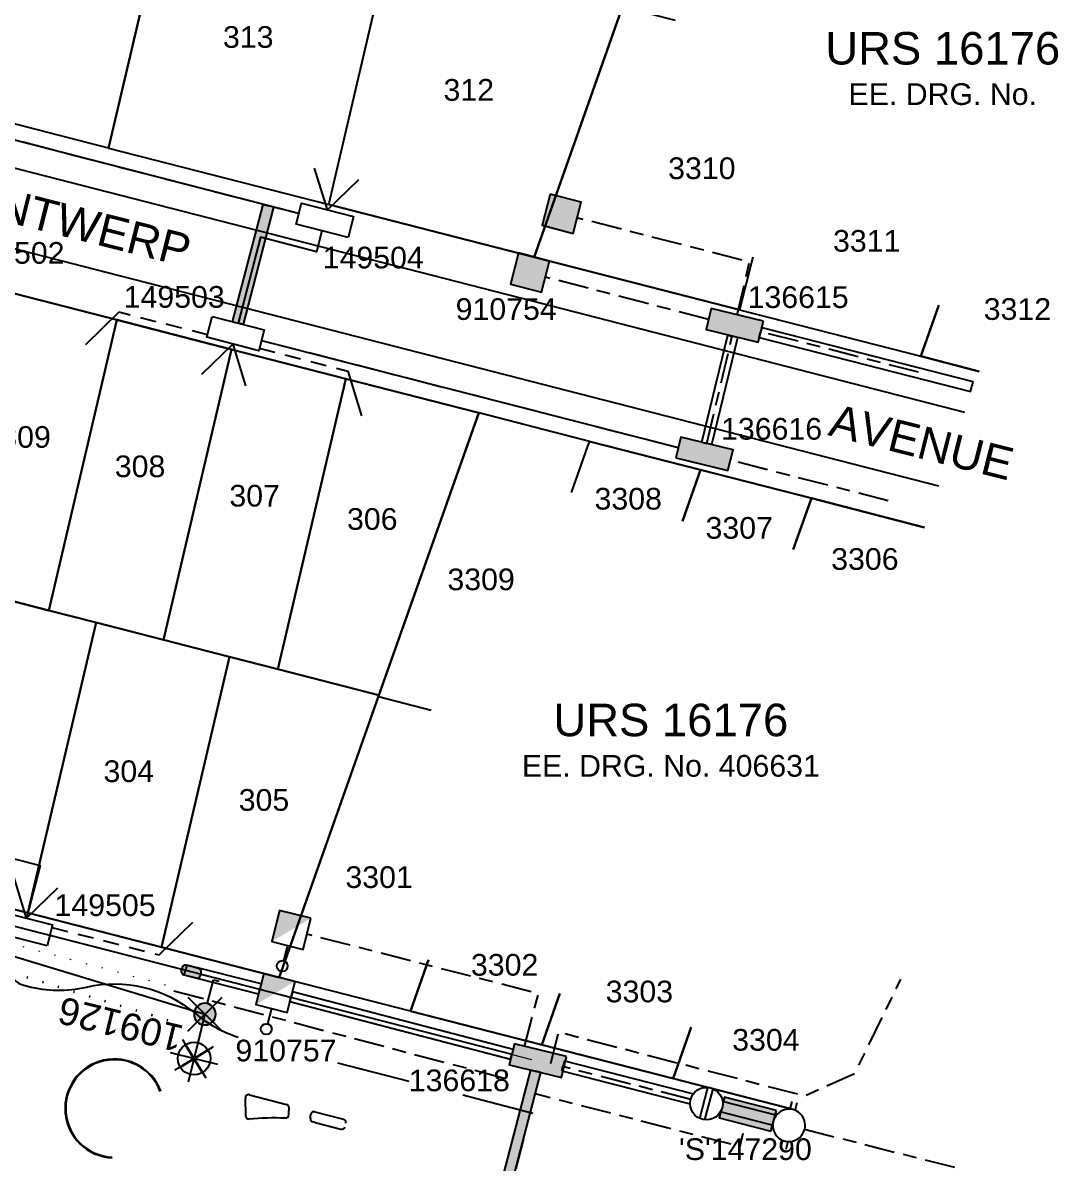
# Model space of a CAD drawing. Header units: metres. Extents: x 301329 to 301580, y 6240381 to 6240750.
# Drawn here: x 301416.9 to 301512.4, y 6240444.8 to 6240550 of the extents above; entities that cross this region are included whole.
import ezdxf
from ezdxf.enums import TextEntityAlignment as Align

# ---------------------------------------------------------------- set-up
doc = ezdxf.new("R2010")
doc.units = ezdxf.units.M
doc.header["$LTSCALE"] = 0.7
for name, pattern in [('Cable Exist OH', [1, 1, 0]), ('Cable Exist UG', [8.2, 4, -1.2, 1.8, -1.2]), ('Cable Remove', [2, 0, -2]), ('Dash', [5, 3, -2]), ('IE Trench LV', [6.5, 5, -1.5])]:
    doc.linetypes.add(name, pattern=pattern)
doc.layers.get('0').update_dxf_attribs({"color": 6})
for name, color, linetype in [('_User Miscellaneous1', 3, 'Continuous'), ('_User Miscellaneous10', 8, 'Continuous'), ('_User Miscellaneous11', 7, 'Continuous'), ('_User Miscellaneous4', 7, 'Continuous'), ('_User Miscellaneous6', 7, 'Continuous'), ('_User Miscellaneous7', 150, 'Continuous'), ('_User Miscellaneous8', 7, 'Continuous'), ('_User_HV_Exist', 7, 'Continuous'), ('_User_LV_Exist', 7, 'Continuous'), ('Cadastre Developer_SP_NEW', 4, 'Continuous'), ('Cadastre Roads_SP_EXT', 4, 'Continuous'), ('Cadastre Roads_SP_NEW', 8, 'Continuous'), ('Duct_SP_NEW', 2, 'Continuous'), ('Equip_LV_NEW', 5, 'Continuous'), ('Equip_SP_HV_NEW', 7, 'Continuous'), ('Equip_SP_SL_EXT', 70, 'Continuous'), ('Mains_HV_NEW_U72', 2, 'Continuous'), ('Mains_LV_NEW_R6', 2, 'Continuous'), ('Mains_LV_NEW_T84', 2, 'Continuous'), ('OH_Details_SP_MISC', 6, 'Continuous'), ('Services_SP_NEW_UG', 2, 'Continuous'), ('SupportsOH_SP_TR_HV_LV_SL_EXT', 7, 'Continuous'), ('SupportsUG_SP_LV_EXT', 7, 'Continuous'), ('SupportsUG_SP_LV_NEW', 2, 'Continuous'), ('SupportsUG_SP_LV_SL_EXT', 7, 'Continuous'), ('SupportsUG_SP_LV_SL_NEW', 2, 'Continuous'), ('Trench_SP_NEW', 2, 'Continuous'), ('UG_Details_SP_MISC', 7, 'Continuous')]:
    doc.layers.add(name, color=color, linetype=linetype)
doc.layers.add('_User Miscellaneous12', color=7, linetype='Continuous', lineweight=35)
doc.layers.add('_User Miscellaneous5', color=7, linetype='Continuous', lineweight=35)
doc.layers.add('_User Notes', color=7, linetype='Continuous', plot=False)
doc.layers.add('Features_HIDE', color=1, linetype='Continuous', plot=False)
doc.styles.add('ARIAL', font='arial.ttf', dxfattribs={"height": 2})
doc.styles.add('ARIAL 3.0', font='arial.ttf', dxfattribs={"height": 3})
doc.styles.add('COLUMN_LABEL', font='arial.ttf')
doc.styles.add('iecARIAL', font='arial.ttf', dxfattribs={"height": 2})
doc.styles.add('POLE_LABEL', font='arial.ttf')
doc.styles.add('SL_LABEL', font='arial.ttf')
doc.styles.get("Standard").update_dxf_attribs({"font": 'arial.ttf'})
doc.styles.add('style1', font='iso3098b.shx')
doc.linetypes.add('Cable New UG', pattern='A,8,-1,["x",style1,S=3.5,R=0,X=0.35,Y=-1],-3.5', length=12.5)
doc.linetypes.add('Cable Z', pattern='A,8,-1,["Z",Standard,S=2.5,R=0,X=0.35,Y=-1.25],-3.5', length=12.5)
doc.linetypes.add('IE Trench HV', pattern='A,8,-2,["/",style1,S=2.5,R=0,X=0.1,Y=-1],-4.5', length=14.5)

# ---------------------------------------------------------------- blocks, each defined once
blk = doc.blocks.new('PILLAR_EXT')
blk.add_hatch(color=256).paths.add_polyline_path([(-2.475, 2.49), (-2.475, 0.51), (2.475, 0.51), (2.475, 2.49)])
blk.add_lwpolyline([(-2.475, 0.51), (2.475, 0.51), (2.475, 2.49), (-2.475, 2.49)], close=True)
for tag, p, flags in [('OWNED_BY', (0, 1.3), 9), ('STATE', (0, 1.1), 9), ('SUPPORT_TYPE', (0, 0.9), 9), ('USAGE', (0, 0.7), 9), ('LEGEND', (0, 0.5), 9), ('LOCATION', (0, 0.3), 9), ('NOTES', (0, 0.1), 9), ('PARENT', (0, -0.1), 9), ('STREETNAME', (0, -0.3), 9), ('SUBURB', (0, -0.5), 1)]:
    blk.add_attdef(tag, p, '', height=0.2, dxfattribs=dict(flags=flags))
at = {"layer": '_User Miscellaneous6', "style": 'ARIAL', "flags": 8}
blk.add_attdef('ASSET_NUM', text='', height=2, dxfattribs=at).set_placement((1.5, 7.5), align=Align.TOP_LEFT)
blk = doc.blocks.new('*U134')
at = {"layer": '_User Miscellaneous7'}
blk.add_hatch(color=256, dxfattribs=at).paths.add_polyline_path([(-2.96, -7.48), (0.01, -7.48), (0.01, -4.51), (-2.96, -4.51)])
at = {"layer": '_User Miscellaneous8'}
blk.add_hatch(color=256, dxfattribs=at).paths.add_polyline_path([(-1.49, -1.49), (1.48, -1.49), (1.48, 1.48), (-1.49, 1.48)])
at = {"layer": '_User Miscellaneous7'}
blk.add_lwpolyline([(0.01, -7.48), (0.01, -4.51), (-2.96, -4.51), (-2.96, -7.48)], close=True, dxfattribs=at)
at = {"layer": '_User Miscellaneous8'}
blk.add_lwpolyline([(1.48, -1.49), (1.48, 1.48), (-1.49, 1.48), (-1.49, -1.49)], close=True, dxfattribs=at)
at = {"flags": 9}
for tag, style, p in [('STRUCTURE_PLANT_NUMBER', 'POLE_LABEL', (1.81, 0.03)), ('STREET_CODE', 'COLUMN_LABEL', (1.81, -0.2))]:
    blk.add_attdef(tag, text='', height=0.2, dxfattribs=dict(at, style=style)).set_placement(p, align=Align.MIDDLE_LEFT)
for tag, p in [('COLUMN_TYPE', (1.81, -0.4)), ('OWNED_BY', (1.81, -0.6)), ('STATE', (1.81, -0.8)), ('USAGE', (1.81, -1)), ('STREETNAME', (1.81, -1.6)), ('SUBURB', (1.81, -1.8)), ('LEGEND', (1.81, -1.2)), ('LOCATION', (1.81, -1.4)), ('NOTES', (1.81, -2))]:
    blk.add_attdef(tag, text='', height=0.2, dxfattribs=at).set_placement(p, align=Align.MIDDLE_LEFT)
at = {"flags": 1}
blk.add_attdef('Z', (1.81, -2.35), '', height=0.2, dxfattribs=at)
at = {"layer": '_User Miscellaneous6', "style": 'ARIAL', "flags": 8}
blk.add_attdef('ASSET_NUM', text='', height=2, dxfattribs=at).set_placement((2, 2), align=Align.MIDDLE_LEFT)
blk = doc.blocks.new('*U30')
at = {"lineweight": -3}
blk.add_lwpolyline([(-2.48, 2.49), (2.47, 2.49), (2.47, 0.51), (-2.48, 0.51)], close=True, dxfattribs=at)
for tag, flags, p in [('STREET_CODE', 9, (1.5, 3.5)), ('OWNED_BY', 9, (1.5, 3.3)), ('OPERATED_BY', 9, (1.5, 3.1)), ('STATE', 9, (1.5, 2.7)), ('SUPPORT_TYPE', 9, (1.5, 2.5)), ('MAINTAINED_BY', 9, (1.5, 2.9)), ('USAGE', 9, (1.5, 2.3)), ('LEGEND', 9, (1.5, 2.1)), ('SUBURB', 9, (1.5, 1.7)), ('STREETNAME', 9, (1.5, 1.5)), ('PARENT', 9, (1.5, 1.9)), ('LOCATION', 9, (1.5, 1.3)), ('NOTES', 9, (1.5, 1.1)), ('Z', 1, (1.5, 0.9))]:
    blk.add_attdef(tag, text='', height=0.2, dxfattribs=dict(flags=flags)).set_placement(p, align=Align.MIDDLE_LEFT)
at = {"layer": '_User Miscellaneous4', "style": 'ARIAL', "flags": 8}
blk.add_attdef('ASSET_NUM', text='', height=2, dxfattribs=at).set_placement((2, 5.5), align=Align.MIDDLE_LEFT)
blk = doc.blocks.new('A$C1B2C29DD')
at = {"layer": 'Services_SP_NEW_UG', "color": 2, "flags": 128}
for points in [[(0, 0), (-2.1, 3.44)], [(0, 0), (2.1, 3.44)]]:
    blk.add_lwpolyline(points, dxfattribs=at)
blk = doc.blocks.new('*U68')
at = {"layer": 'Services_SP_NEW_UG', "color": 2, "flags": 128}
blk.add_lwpolyline([(10.89, -0.97), (13.21, 2.66)], dxfattribs=at)
at = {"layer": 'Services_SP_NEW_UG', "color": 2, "linetype": 'Dash', "ltscale": 0.7, "flags": 128}
blk.add_lwpolyline([(2.46, -0.8), (10.89, -0.97)], dxfattribs=at)
blk = doc.blocks.new('*U69')
at = {"layer": 'Services_SP_NEW_UG', "color": 2, "flags": 128}
blk.add_lwpolyline([(-10.92, -0.51), (-13.09, 3.22)], dxfattribs=at)
at = {"layer": 'Services_SP_NEW_UG', "color": 2, "linetype": 'Dash', "ltscale": 0.7, "flags": 128}
blk.add_lwpolyline([(-2.49, -0.7), (-10.92, -0.51)], dxfattribs=at)
blk = doc.blocks.new('*U70')
at = {"layer": 'Services_SP_NEW_UG', "color": 2, "flags": 128}
blk.add_lwpolyline([(12.67, -1.01), (14.99, 2.63)], dxfattribs=at)
at = {"layer": 'Services_SP_NEW_UG', "color": 2, "linetype": 'Dash', "ltscale": 0.7, "flags": 128}
blk.add_lwpolyline([(2.46, -0.8), (12.67, -1.01)], dxfattribs=at)
blk = doc.blocks.new('POLE_DEL')
at = {"layer": '_User Miscellaneous10'}
h = blk.add_hatch(color=256, dxfattribs=at)
edge = h.paths.add_edge_path()
edge.add_arc((0, 0), 1, 180, 360)
edge.add_arc((0, 0), 1, 0, 180)
at = {"layer": '_User Miscellaneous11', "color": 2}
for p, q in [((-1.58, 1.58), (1.58, -1.58)), ((-1.58, -1.58), (1.58, 1.58))]:
    blk.add_line(p, q, dxfattribs=at)
at = {"layer": '_User Miscellaneous11'}
blk.add_lwpolyline([(-1, 0, 1), (1, 0, 1)], format="xyb", close=True, dxfattribs=at)
for tag, height, flags, p in [('pNumber', 2.5, 8, (0, 2.07)), ('OWNED_BY', 0.2, 9, (0, -0.4)), ('SPECIAL_USE', 0.2, 9, (0, -0.6)), ('STATE', 0.2, 9, (0, -0.8)), ('USAGE', 0.2, 9, (0, -1)), ('cLV', 0.2, 9, (0, -1.2)), ('cHV', 0.2, 9, (0, -1.8)), ('hDepth', 0.2, 9, (0, -1.4)), ('hDia', 0.2, 9, (0, -1.6)), ('LBRACKET', 0.2, 9, (0, -2)), ('LExisting', 0.2, 9, (0, -2.2)), ('cLinedev', 0.2, 9, (0, -3.2)), ('LANTNUMBER', 0.2, 9, (0, -2.4)), ('LOther', 0.2, 9, (0, -2.6)), ('LRemove', 0.2, 9, (0, -2.8)), ('LEGEND', 0.2, 9, (0, -3)), ('pExisting', 0.2, 9, (0, -3.4)), ('PFNUMBER', 0.2, 9, (0, -3.6)), ('NEWPFNUMBER', 0.2, 9, (0, -3.8)), ('pFooting', 0.2, 9, (0, -4)), ('pNew', 0.2, 9, (0, -4.2)), ('pRelocate', 0.2, 9, (0, -4.6)), ('pRemove', 0.2, 9, (0, -4.8)), ('pReplace', 0.2, 9, (0, -5)), ('pStay', 0.2, 9, (0, -5.2)), ('cspan', 0.2, 9, (0, -5.6)), ('SUBURB', 0.2, 9, (0, -5.8)), ('STREETNAME', 0.2, 9, (0, -6)), ('pType', 0.2, 9, (0, -5.4)), ('LOCATION', 0.2, 9, (0, -6.2)), ('NOTES', 0.2, 9, (0, -6.4))]:
    blk.add_attdef(tag, text='', height=height, dxfattribs=dict(flags=flags)).set_placement(p, align=Align.MIDDLE_LEFT)
at = {"flags": 1}
blk.add_attdef('Z', (0, 0), '', height=0.2, dxfattribs=at)
at = {"style": 'POLE_LABEL', "flags": 9}
blk.add_attdef('STREET_CODE', text='', height=0.2, dxfattribs=at).set_placement((0, -0.2), align=Align.MIDDLE_LEFT)
at = {"layer": 'Features_HIDE', "style": 'POLE_LABEL', "flags": 8}
blk.add_attdef('ASSET_NUM', text='', height=2.5, dxfattribs=at).set_placement((2, 2), align=Align.MIDDLE_LEFT)
blk = doc.blocks.new('*U33')
for p, q in [((0, 1.97), (0, 6.47)), ((-1.06, 5.28), (-1.46, 5.68)), ((1.06, 5.28), (1.46, 5.68)), ((-2.25, 4.22), (2.25, 4.22)), ((-1.46, 2.76), (-1.06, 3.16)), ((1.46, 2.76), (1.06, 3.16)), ((0, 0), (0, 2.72)), ((0, 0), (0, 0))]:
    blk.add_line(p, q)
blk.add_circle((0, 4.22), 1.5)
at = {"layer": '_User Miscellaneous12'}
for p, q in [((1.06, 3.16), (-1.06, 5.28)), ((-1.06, 3.16), (1.06, 5.28))]:
    blk.add_line(p, q, dxfattribs=at)
at = {"style": 'iecARIAL', "flags": 8}
blk.add_attdef('ASSET_NUM', (1.5, 1.5), '', height=2.5, dxfattribs=at)
for tag, p, height, flags in [('CONSTRUCTED_VOLTAGE', (0, -0.2), 0.2, 9), ('CONTROL_TYPE', (0, -0.4), 0.2, 9), ('OPERATING_VOLTAGE', (0, -1.2), 0.2, 9), ('LANTERN_PURPOSE', (0, -0.6), 0.2, 9), ('LANTERN_TYPE', (0, -0.8), 0.2, 9), ('NO_PHASES', (0, -1), 0.2, 9), ('LNUMBER', (1.2, -2.8), 2.5, 8), ('ORIENTATION', (0, -1.4), 0.2, 9), ('OWNED_BY', (0, -1.6), 0.2, 9), ('STATE', (0, -1.8), 0.2, 9), ('CEXIST', (0, -2.2), 0.2, 9), ('USAGE', (0, -2), 0.2, 9), ('CNEW', (0, -2.4), 0.2, 9), ('CNUMBER', (0, -2.6), 0.2, 9), ('CREMOVE', (0, -2.8), 0.2, 9), ('CREPLACE', (0, -3), 0.2, 9), ('LKINGHEIGHT', (0, -3.2), 0.2, 9), ('LBRACKET', (0, -3.4), 0.2, 9), ('LBRACKETVOCAB', (0, -3.6), 0.2, 9), ('LCATEGORY', (0, -3.8), 0.2, 9), ('LCHARGE1', (0, -4), 0.2, 9), ('LCHARGE1PERCENT', (0, -4.2), 0.2, 9), ('LCHARGE2', (0, -4.4), 0.2, 9), ('LCHARGE2PERCENT', (0, -4.6), 0.2, 9), ('LCHARGE3', (0, -4.8), 0.2, 9), ('LCHARGE3PERCENT', (0, -5), 0.2, 9), ('LEXIST', (0, -5.2), 0.2, 9), ('LLAMP', (0, -5.4), 0.2, 9), ('LLAMPVOCAB', (0, -5.6), 0.2, 9), ('LMAST', (0, -5.8), 0.2, 9), ('LMASTVOCAB', (0, -6), 0.2, 9), ('LNEW', (0, -6.2), 0.2, 9), ('LANTNUMBER', (0, -6.4), 0.2, 9), ('LOUTREACH', (0, -6.8), 0.2, 9), ('LOUTREACHVOCAB', (0, -7), 0.2, 9), ('LRATECODE', (0, -7.2), 0.2, 9), ('LREMOVE', (0, -7.4), 0.2, 9), ('LREPLACE', (0, -7.6), 0.2, 9), ('LTYPE', (0, -7.8), 0.2, 9), ('LTYPEVOCAB', (0, -8), 0.2, 9), ('LEGEND', (0, -8.2), 0.2, 9), ('LOCATION', (0, -8.4), 0.2, 9), ('NOTES', (0, -8.6), 0.2, 9), ('STREETNAME', (0, -8.8), 0.2, 9), ('SUBURB', (0, -9), 0.2, 1)]:
    blk.add_attdef(tag, p, '', height=height, dxfattribs=dict(flags=flags))
blk = doc.blocks.new('A$C7DAD38F0')
at = {"layer": '_User Miscellaneous11', "color": 3, "style": 'ARIAL'}
blk.add_attdef('DRG_NO', text='', height=2, dxfattribs=at).set_placement((0, -4.23), align=Align.MIDDLE_CENTER)
at = {"layer": '_User Miscellaneous6', "color": 2, "style": 'ARIAL 3.0'}
blk.add_attdef('URS___', text='', height=3, dxfattribs=at).set_placement((0, 0), align=Align.MIDDLE_CENTER)
blk = doc.blocks.new('LV_UG_LINKS_CLOSED_NEW')
for tag, flags, p in [('MAINTAINED_BY', 9, (1.5, -2.2)), ('TYPE', 9, (1.5, -2.6)), ('Z', 1, (1.5, -2.8)), ('NUMBER_OF_PHASES', 9, (1.5, -2.4))]:
    blk.add_attdef(tag, text='', height=0.2, dxfattribs=dict(flags=flags)).set_placement(p, align=Align.MIDDLE_LEFT)
blk.add_wipeout([(-1.06, 1.06), (-1.18, 0.92), (-1.29, 0.76), (-1.37, 0.59), (-1.43, 0.42), (-1.48, 0.23), (-1.49, 0.05), (-1.49, -0.14), (-1.46, -0.33), (-1.41, -0.51), (-1.33, -0.68), (-1.24, -0.84), (-1.12, -0.99), (-0.99, -1.12), (-0.84, -1.24), (-0.68, -1.33), (-0.51, -1.41), (-0.33, -1.46), (-0.14, -1.49), (0.05, -1.49), (0.23, -1.48), (0.42, -1.43), (0.59, -1.37), (0.76, -1.29), (0.92, -1.18), (1.06, -1.06), (1.18, -0.92), (1.29, -0.76), (1.37, -0.59), (1.43, -0.42), (1.48, -0.23), (1.49, -0.05), (1.49, 0.14), (1.46, 0.33), (1.41, 0.51), (1.33, 0.68), (1.24, 0.84), (1.12, 0.99), (0.99, 1.12), (0.84, 1.24), (0.68, 1.33), (0.51, 1.41), (0.33, 1.46), (0.14, 1.49), (-0.05, 1.49), (-0.23, 1.48), (-0.42, 1.43), (-0.59, 1.37), (-0.76, 1.29), (-0.92, 1.18)])
for p, q in [((-0.25, -1.48), (-0.25, 1.48)), ((0.25, -1.48), (0.25, 1.48))]:
    blk.add_line(p, q)
blk.add_circle((0, 0), 1.5)
at = {"flags": 9}
for tag, p in [('ACTUAL_STATUS', (1.5, 0)), ('CONSTRUCTED_VOLTAGE', (1.5, -0.2)), ('OPERATING_VOLTAGE', (1.5, -0.6)), ('ORIENTATION', (1.5, -0.8)), ('STATE', (1.5, -1)), ('NO_PHASES', (1.5, -0.4)), ('SWITCH_TYPE', (1.5, -1.2)), ('OWNED_BY', (1.5, -1.8)), ('OPERATED_BY', (1.5, -2)), ('USAGE', (1.5, -1.4)), ('NOTES', (1.5, -1.6))]:
    blk.add_attdef(tag, text='', height=0.2, dxfattribs=at).set_placement(p, align=Align.MIDDLE_LEFT)
blk = doc.blocks.new('*U109')
blk.add_wipeout([(-1.12, 0.75), (-1.23, 0.6), (-1.32, 0.43), (-1.38, 0.25), (-1.43, 0.07), (-1.45, -0.11), (-1.44, -0.3), (-1.42, -0.49), (-1.37, -0.67), (-1.3, -0.84), (-1.2, -1), (-1.09, -1.15), (-0.96, -1.29), (-0.81, -1.41), (-0.65, -1.5), (-0.48, -1.58), (-0.3, -1.63), (-0.12, -1.67), (0.07, -1.68), (0.26, -1.66), (0.44, -1.62), (0.62, -1.56), (0.79, -1.48), (0.94, -1.37), (1.09, -1.25), (1.21, -1.11), (1.32, -0.96), (1.41, -0.79), (1.47, -0.62), (1.52, -0.44), (1.54, -0.25), (1.53, -0.06), (1.51, 0.12), (1.46, 0.31), (1.38, 0.48), (1.29, 0.64), (1.18, 0.79), (1.05, 0.93), (0.9, 1.04), (0.74, 1.14), (0.57, 1.22), (0.39, 1.27), (0.21, 1.3), (0.02, 1.31), (-0.17, 1.3), (-0.35, 1.26), (-0.53, 1.2), (-0.7, 1.11), (-0.86, 1.01), (-1, 0.89)])
for p, q in [((-0.2, 1.29), (-0.2, 2.04)), ((0.29, 1.29), (0.29, 2.04)), ((-0.2, -1.65), (-0.2, -2.4)), ((0.29, -1.65), (0.29, -2.4))]:
    blk.add_line(p, q)
blk.add_lwpolyline([(1.54, -0.18, 1), (-1.45, -0.18, 1)], format="xyb", close=True)
for tag, p, flags in [('ORIENTATION', (0, 0), 9), ('Z', (0, 0), 1), ('USAGE', (0, -0.2), 9), ('NOTES', (0, -0.4), 9)]:
    blk.add_attdef(tag, p, '', height=0.2, dxfattribs=dict(flags=flags))
blk = doc.blocks.new('HV_STJ_NEW')
blk.add_hatch(color=256).paths.add_polyline_path([(0.59, -0.45), (-0.59, -0.45, -0.414214), (-0.91, -0.13), (-0.91, 0.13, -0.414214), (-0.59, 0.45), (0.59, 0.45, -0.414214), (0.91, 0.13), (0.91, -0.13, -0.414214)])
blk.add_lwpolyline([(-0.91, 0.13), (-0.91, -0.13, 0.414214), (-0.59, -0.45), (0.59, -0.45, 0.414214), (0.91, -0.13), (0.91, 0.13, 0.414214), (0.59, 0.45), (-0.59, 0.45, 0.414214)], format="xyb", close=True)
for tag, flags, p in [('ORIENTATION', 9, (1.5, 0)), ('OWNED_BY', 9, (1.5, -0.8)), ('OPERATED_BY', 9, (1.5, -1)), ('USAGE', 9, (1.5, -0.2)), ('LEGEND', 9, (1.5, -0.4)), ('NOTES', 9, (1.5, -0.6)), ('TYPE', 9, (1.5, -1.4)), ('OPERATING_VOLTAGE', 9, (1.5, -1.6)), ('CONSTRUCTED_VOLTAGE', 9, (1.5, -1.8)), ('Z', 1, (1.5, -2.2)), ('MAINTAINED_BY', 9, (1.5, -1.2)), ('NUMBER_OF_PHASES', 9, (1.5, -2))]:
    blk.add_attdef(tag, text='', height=0.2, dxfattribs=dict(flags=flags)).set_placement(p, align=Align.MIDDLE_LEFT)
blk = doc.blocks.new('POLE_EXT')
blk.add_hatch(color=256).paths.add_polyline_path([(-1, 0, 1), (1, 0, 1)])
blk.add_lwpolyline([(-1, 0, 1), (1, 0, 1)], format="xyb", close=True)
for tag, height, flags, p in [('pNumber', 2.5, 8, (-17.84, 2.07)), ('OWNED_BY', 0.2, 9, (1.35, -0.4)), ('SPECIAL_USE', 0.2, 9, (1.35, -0.8)), ('STATE', 0.2, 9, (1.35, -1)), ('PARENT', 0.2, 9, (1.35, -0.6)), ('cLV', 0.2, 9, (1.35, -1.4)), ('hDepth', 0.2, 9, (1.35, -1.6)), ('hDia', 0.2, 9, (1.35, -1.8)), ('cHV', 0.2, 9, (1.35, -2)), ('USAGE', 0.2, 9, (1.35, -1.2)), ('LBRACKET', 0.2, 9, (1.35, -2.2)), ('LExisting', 0.2, 9, (1.35, -2.4)), ('LANTNUMBER', 0.2, 9, (1.35, -2.6)), ('LOther', 0.2, 9, (1.35, -2.8)), ('LRemove', 0.2, 9, (1.35, -3)), ('LEGEND', 0.2, 9, (1.35, -3.2)), ('cLinedev', 0.2, 9, (1.35, -3.4)), ('pExisting', 0.2, 9, (1.35, -3.8)), ('LOCATION', 0.2, 9, (1.35, -3.6)), ('PFNUMBER', 0.2, 9, (1.35, -4)), ('NEWPFNUMBER', 0.2, 9, (1.35, -4.2)), ('pFooting', 0.2, 9, (1.35, -4.4)), ('pNew', 0.2, 9, (1.35, -4.6)), ('pRelocate', 0.2, 9, (1.35, -5)), ('pRemove', 0.2, 9, (1.35, -5.2)), ('pReplace', 0.2, 9, (1.35, -5.4)), ('pStay', 0.2, 9, (1.35, -5.6)), ('pType', 0.2, 9, (1.35, -5.8)), ('cspan', 0.2, 9, (1.35, -6)), ('STREETNAME', 0.2, 9, (1.35, -6.2)), ('SUBURB', 0.2, 9, (1.35, -6.4)), ('OPERATED_BY', 0.2, 9, (1.36, -7.01)), ('NOTES', 0.2, 9, (1.35, -6.6)), ('MAINTAINED_BY', 0.2, 9, (1.36, -6.81))]:
    blk.add_attdef(tag, text='', height=height, dxfattribs=dict(flags=flags)).set_placement(p, align=Align.MIDDLE_LEFT)
at = {"style": 'POLE_LABEL', "flags": 9}
for tag, height, p in [('ASSET_NUM', 2.5, (2, 2)), ('STRUCTURE_PLANT_NUMBER', 0.2, (1.35, 0.03)), ('STREET_CODE', 0.2, (1.35, -0.2))]:
    blk.add_attdef(tag, text='', height=height, dxfattribs=at).set_placement(p, align=Align.MIDDLE_LEFT)
at = {"flags": 1}
blk.add_attdef('Z', (1.35, -7.33), '', height=0.2, dxfattribs=at)
blk = doc.blocks.new('*U130')
at = {"layer": '_User Miscellaneous7', "lineweight": -3}
blk.add_lwpolyline([(0, -3.03), (0, -1.58)], dxfattribs=at)
blk.add_lwpolyline([(-1.49, -6), (1.49, -6), (1.49, -3.03), (-1.49, -3.03)], close=True, dxfattribs=at)
blk.add_circle((0, -1.08), 0.5, dxfattribs=at)
blk.add_solid([(-1.49, -6), (1.49, -6), (1.49, -3.03)], dxfattribs=at)
at = {"layer": '_User Miscellaneous8', "color": 2, "lineweight": -3}
blk.add_lwpolyline([(-1.49, 0), (1.49, 0), (1.49, 2.97), (-1.49, 2.97)], close=True, dxfattribs=at)
blk.add_solid([(-1.49, 0), (1.49, 0), (1.49, 2.97)], dxfattribs=at)
at = {"style": 'POLE_LABEL', "flags": 9}
blk.add_attdef('STRUCTURE_PLANT_NUMBER', text='', height=0.2, dxfattribs=at).set_placement((1.64, 1.73), align=Align.MIDDLE_LEFT)
for tag, flags, p in [('STREET_CODE', 9, (1.64, 1.49)), ('OWNED_BY', 9, (1.64, 1.09)), ('COLUMN_TYPE', 9, (1.64, 1.29)), ('OPERATED_BY', 9, (1.64, 0.89)), ('STATE', 9, (1.64, 0.49)), ('MAINTAINED_BY', 9, (1.64, 0.69)), ('USAGE', 9, (1.64, 0.29)), ('LEGEND', 9, (1.64, 0.09)), ('SUBURB', 9, (1.64, -0.31)), ('STREETNAME', 9, (1.64, -0.51)), ('PARENT', 9, (1.64, -0.11)), ('LOCATION', 9, (1.64, -0.71)), ('NOTES', 9, (1.64, -0.91)), ('LABEL_ALIGNMENT', 9, (1.64, -1.11)), ('Z', 1, (1.64, -1.31))]:
    blk.add_attdef(tag, text='', height=0.2, dxfattribs=dict(flags=flags)).set_placement(p, align=Align.MIDDLE_LEFT)
at = {"layer": '_User Miscellaneous5', "style": 'ARIAL', "flags": 8}
blk.add_attdef('ASSET_NUM', text='', height=2, dxfattribs=at).set_placement((2, 3.49), align=Align.MIDDLE_LEFT)
blk = doc.blocks.new('*U72')
at = {"layer": '_User Miscellaneous8', "color": 2}
blk.add_line((0, 0), (0, 1.45), dxfattribs=at)
blk.add_circle((0, 1.95), 0.5, dxfattribs=at)
for tag, p, flags in [('Z', (0, 0), 1), ('OPERATED_BY', (0, -9.61), 9)]:
    blk.add_attdef(tag, p, '', height=0.2, dxfattribs=dict(flags=flags))
at = {"style": 'SL_LABEL', "flags": 9}
blk.add_attdef('STREET_CODE', text='', height=0.2, dxfattribs=at).set_placement((0, -0.2), align=Align.MIDDLE_LEFT)
at = {"flags": 9}
for tag, p in [('CONSTRUCTED_VOLTAGE', (0, -0.4)), ('CONTROL_TYPE', (0, -0.6)), ('LANTERN_PURPOSE', (0, -0.8)), ('LANTERN_TYPE', (0, -1)), ('OPERATING_VOLTAGE', (0, -1.4)), ('ORIENTATION', (0, -1.6)), ('OWNED_BY', (0, -1.8)), ('STATE', (0, -2)), ('NO_PHASES', (0, -1.2)), ('USAGE', (0, -2.2)), ('CEXIST', (0, -2.4)), ('CNEW', (0, -2.6)), ('CNUMBER', (0, -2.8)), ('CREMOVE', (0, -3)), ('CREPLACE', (0, -3.2)), ('LKINGHEIGHT', (0, -3.4)), ('LBRACKET', (0, -3.6)), ('LBRACKETVOCAB', (0, -3.8)), ('LCATEGORY', (0, -4)), ('LCHARGE1', (0, -4.2)), ('LCHARGE1PERCENT', (0, -4.4)), ('LCHARGE2', (0, -4.6)), ('LCHARGE2PERCENT', (0, -4.8)), ('LCHARGE3', (0, -5)), ('LCHARGE3PERCENT', (0, -5.2)), ('LEXIST', (0, -5.4)), ('LLAMP', (0, -5.6)), ('LLAMPVOCAB', (0, -5.8)), ('LMAST', (0, -6)), ('LMASTVOCAB', (0, -6.2)), ('LNEW', (0, -6.4)), ('LANTNUMBER', (0, -6.6)), ('LOUTREACH', (0, -7)), ('LOUTREACHVOCAB', (0, -7.2)), ('LRATECODE', (0, -7.4)), ('LREMOVE', (0, -7.6)), ('LREPLACE', (0, -7.8)), ('LTYPE', (0, -8)), ('LTYPEVOCAB', (0, -8.2)), ('LEGEND', (0, -8.4)), ('SUBURB', (0, -8.6)), ('STREETNAME', (0, -8.8)), ('LOCATION', (0, -9)), ('NOTES', (0, -9.2)), ('MAINTAINED_BY', (0, -9.86))]:
    blk.add_attdef(tag, text='', height=0.2, dxfattribs=at).set_placement(p, align=Align.MIDDLE_LEFT)
at = {"layer": '_User Notes', "style": 'SL_LABEL', "flags": 8}
blk.add_attdef('ASSET_NUM', text='', height=2.5, dxfattribs=at).set_placement((2, 2), align=Align.MIDDLE_LEFT)
at = {"layer": '_User Notes', "flags": 8}
blk.add_attdef('LNUMBER', text='', height=2.5, dxfattribs=at).set_placement((1.2, -2.8), align=Align.MIDDLE_LEFT)

msp = doc.modelspace()

# ---------------------------------------------------------------- hatches: boundary and pattern name
at = {"layer": '_User Miscellaneous11'}
h = msp.add_hatch(color=256, dxfattribs=at)
h.dxf.hatch_style = 1
h.paths.add_polyline_path([(301436.24, 6240522.44), (301437.25, 6240522.18), (301440.05, 6240533.02), (301439.05, 6240533.28)])
h = msp.add_hatch(color=256, dxfattribs=at)
h.dxf.hatch_style = 1
h.paths.add_polyline_path([(301464.67, 6240453.19), (301463.66, 6240453.45), (301459.23, 6240436.22), (301460.23, 6240435.96)])

# ---------------------------------------------------------------- linework, layer by layer
at = {"layer": '_User Miscellaneous12', "color": 7, "linetype": 'Cable Remove', "flags": 128}
msp.add_lwpolyline([(301384.24, 6240471.99), (301431.22, 6240457.74)], dxfattribs=at)
at = {"layer": '_User_HV_Exist', "color": 7, "linetype": 'Cable Exist UG', "lineweight": 0, "flags": 128}
msp.add_lwpolyline([(301433.29, 6240462.24), (301463.9, 6240454.36), (301463.86, 6240454.23)], dxfattribs=at)
at = {"layer": '_User_LV_Exist', "color": 7, "linetype": 'Cable Exist UG', "flags": 128}
for points in [[(301482.77, 6240523.08), (301483.92, 6240527.96), (301467.97, 6240532.05)], [(301499.51, 6240517.79), (301484.96, 6240521.53)], [(301479.99, 6240511.22), (301482.32, 6240521.15)], [(301496.71, 6240505.94), (301482.16, 6240509.67)], [(301463.17, 6240455.59), (301464.45, 6240460.46), (301443.09, 6240465.95)], [(301465.59, 6240454.02), (301466.3, 6240456.93), (301489, 6240451.03), (301493.63, 6240453.12), (301497.87, 6240461.79)], [(301478.49, 6240450.69), (301466.8, 6240453.7)], [(301460.96, 6240438.78), (301464.16, 6240451.24), (301483.05, 6240446.38), (301483.5, 6240448.39)], [(301481.35, 6240449.96), (301479.7, 6240450.39)], [(301488.99, 6240447.95), (301503.21, 6240444.34)]]:
    msp.add_lwpolyline(points, dxfattribs=at)
at = {"layer": '_User_LV_Exist', "color": 7, "linetype": 'Cable Remove', "lineweight": 0, "flags": 128}
msp.add_lwpolyline([(301386.47, 6240472.98), (301430.45, 6240461.16)], dxfattribs=at)
at = {"layer": '_User_LV_Exist', "color": 8, "linetype": 'Cable Exist UG', "flags": 128}
msp.add_lwpolyline([(301430.83, 6240460.72), (301461.4, 6240452.64)], dxfattribs=at)
at = {"layer": 'Cadastre Developer_SP_NEW'}
for p, q in [((301424.8, 6240538.46), (301430.23, 6240561.63)), ((301445.1, 6240533.26), (301450.56, 6240556.55)), ((301464.04, 6240528.42), (301472.08, 6240551.17)), ((301424.8, 6240538.46), (301397.35, 6240545.55)), ((301424.8, 6240538.46), (301445.1, 6240533.26)), ((301445.1, 6240533.26), (301464.04, 6240528.42)), ((301464.04, 6240528.42), (301482.98, 6240523.56)), ((301484.21, 6240528.4), (301482.98, 6240523.56)), ((301425.56, 6240522.61), (301415, 6240525.32)), ((301482.98, 6240523.56), (301499.72, 6240519.26)), ((301501.39, 6240523.99), (301499.72, 6240519.26)), ((301419.28, 6240495.82), (301425.56, 6240522.61)), ((301436.13, 6240519.9), (301425.56, 6240522.61)), ((301429.85, 6240493.11), (301436.13, 6240519.9)), ((301446.69, 6240517.18), (301436.13, 6240519.9)), ((301499.72, 6240519.26), (301505.1, 6240517.87)), ((301440.41, 6240490.4), (301446.69, 6240517.18)), ((301458.95, 6240514.03), (301446.69, 6240517.18)), ((301449.12, 6240486.23), (301458.95, 6240514.03)), ((301458.95, 6240514.03), (301449.74, 6240488)), ((301469.17, 6240511.41), (301458.95, 6240514.03)), ((301467.5, 6240506.68), (301469.17, 6240511.41)), ((301479.39, 6240508.78), (301469.17, 6240511.41)), ((301477.72, 6240504.05), (301479.39, 6240508.78)), ((301489.62, 6240506.16), (301479.39, 6240508.78)), ((301489.62, 6240506.16), (301487.94, 6240501.43)), ((301500.05, 6240503.48), (301489.62, 6240506.16)), ((301419.28, 6240495.82), (301411.31, 6240497.87)), ((301423.64, 6240494.7), (301419.28, 6240495.82)), ((301417.36, 6240467.91), (301423.64, 6240494.7)), ((301429.85, 6240493.11), (301423.64, 6240494.7)), ((301435.96, 6240491.54), (301429.85, 6240493.11)), ((301429.68, 6240464.75), (301435.96, 6240491.54)), ((301440.41, 6240490.4), (301435.96, 6240491.54)), ((301440.41, 6240490.4), (301449.74, 6240488)), ((301449.74, 6240488), (301440.54, 6240461.96)), ((301405.03, 6240471.08), (301417.36, 6240467.91)), ((301417.36, 6240467.91), (301429.68, 6240464.75)), ((301429.68, 6240464.75), (301440.54, 6240461.96)), ((301464.75, 6240455.74), (301466.42, 6240460.46)), ((301452.65, 6240458.85), (301464.75, 6240455.74)), ((301476.86, 6240452.63), (301478.53, 6240457.36)), ((301464.75, 6240455.74), (301476.86, 6240452.63)), ((301476.86, 6240452.63), (301488.23, 6240449.71))]:
    msp.add_line(p, q, dxfattribs=at)
for points in [[(301402.73, 6240568.51), (301420.39, 6240564.09), (301430.23, 6240561.63), (301424.8, 6240538.46), (301397.35, 6240545.55), (301402.73, 6240568.51)], [(301430.23, 6240561.63), (301424.8, 6240538.46), (301445.1, 6240533.26), (301450.56, 6240556.55), (301438.06, 6240559.67), (301430.23, 6240561.63)], [(301472.08, 6240551.17), (301464.04, 6240528.42), (301445.1, 6240533.26), (301450.56, 6240556.55), (301455.73, 6240555.26), (301472.08, 6240551.17)], [(301425.56, 6240522.61), (301419.28, 6240495.82), (301411.31, 6240497.87), (301408.72, 6240498.54), (301415, 6240525.32), (301425.56, 6240522.61)], [(301436.13, 6240519.9), (301429.85, 6240493.11), (301423.64, 6240494.7), (301419.28, 6240495.82), (301425.56, 6240522.61), (301436.13, 6240519.9)], [(301446.69, 6240517.18), (301440.41, 6240490.4), (301435.96, 6240491.54), (301429.85, 6240493.11), (301436.13, 6240519.9), (301446.69, 6240517.18)], [(301440.41, 6240490.4), (301446.69, 6240517.18), (301458.95, 6240514.03), (301449.74, 6240488), (301440.41, 6240490.4)], [(301423.64, 6240494.7), (301417.36, 6240467.91), (301405.03, 6240471.08), (301411.31, 6240497.87), (301419.28, 6240495.82), (301423.64, 6240494.7)], [(301417.36, 6240467.91), (301423.64, 6240494.7), (301429.85, 6240493.11), (301435.96, 6240491.54), (301429.68, 6240464.75), (301417.36, 6240467.91)], [(301429.68, 6240464.75), (301435.96, 6240491.54), (301440.41, 6240490.4), (301449.74, 6240488), (301440.54, 6240461.96), (301429.68, 6240464.75)]]:
    msp.add_lwpolyline(points, close=True, dxfattribs=at)
for points in [[(301484.21, 6240528.4), (301482.98, 6240523.56), (301464.04, 6240528.42), (301472.19, 6240551.49), (301477.06, 6240550.26)], [(301505.1, 6240517.87), (301499.72, 6240519.26), (301501.39, 6240523.99)], [(301467.5, 6240506.68), (301469.17, 6240511.41), (301479.39, 6240508.78), (301477.72, 6240504.05)], [(301477.72, 6240504.05), (301479.39, 6240508.78), (301489.62, 6240506.16), (301487.94, 6240501.43)], [(301487.94, 6240501.43), (301489.62, 6240506.16), (301500.05, 6240503.48)], [(301454.32, 6240463.57), (301452.65, 6240458.85), (301440.54, 6240461.96), (301449.7, 6240487.87), (301454.56, 6240486.62)], [(301466.42, 6240460.46), (301464.75, 6240455.74), (301452.65, 6240458.85), (301454.32, 6240463.57)], [(301478.53, 6240457.36), (301476.86, 6240452.63), (301464.75, 6240455.74), (301466.42, 6240460.46)], [(301488.23, 6240449.71), (301476.86, 6240452.63), (301478.53, 6240457.36)]]:
    msp.add_lwpolyline(points, dxfattribs=at)
at = {"layer": 'Cadastre Roads_SP_NEW'}
for p, q in [((301462.69, 6240524.64), (301379.85, 6240545.91)), ((301460.29, 6240517.82), (301378.1, 6240538.93)), ((301503.77, 6240514.09), (301462.69, 6240524.64)), ((301501.38, 6240507.27), (301460.29, 6240517.82)), ((301437.41, 6240450.82), (301437.43, 6240449.2))]:
    msp.add_line(p, q, dxfattribs=at)
at = {"layer": 'Cadastre Roads_SP_NEW', "lineweight": 25}
for p, q in [((301437.78, 6240451.13), (301441.22, 6240450.23)), ((301437.78, 6240451.13), (301441.22, 6240450.23)), ((301443.81, 6240449.56), (301446.46, 6240448.88)), ((301443.81, 6240449.56), (301446.46, 6240448.88)), ((301443.85, 6240448.56), (301446.23, 6240447.95)), ((301443.85, 6240448.56), (301446.23, 6240447.95))]:
    msp.add_line(p, q, dxfattribs=at)
at = {"layer": 'Cadastre Roads_SP_NEW', "lineweight": 25, "flags": 128}
msp.add_lwpolyline([(301380.35, 6240473.35), (301399.99, 6240468.29), (301413.51, 6240464.81, -0.198912), (301414.74, 6240463.89), (301415.76, 6240462.15, 0.198912), (301416.99, 6240461.23), (301417.32, 6240461.14, 0.120189), (301422.77, 6240461.07, -0.236205), (301432.77, 6240458.65, 0.10009), (301436.76, 6240456.46, 0.10009)], format="xyb", dxfattribs=at)
for points in [[(301445.9, 6240454.09), (301452.48, 6240452.39)], [(301457.46, 6240451.11), (301463.94, 6240449.44)]]:
    msp.add_lwpolyline(points, dxfattribs=at)
at = {"layer": 'Cadastre Roads_SP_NEW', "lineweight": 25}
for centre, radius, start, end in [((301425.34, 6240449.87), 4.56, 20.3152, 267.2811), ((301425.34, 6240449.87), 4.5, 20.205, 267.1422), ((301437.71, 6240450.84), 0.3, 75.5476, 184.4507), ((301437.71, 6240450.84), 0.3, 75.5476, 184.4507), ((301441.14, 6240449.94), 0.3, 0.2769, 75.5476), ((301425.34, 6240449.87), 16.1, 357.8554, 0.2769), ((301437.73, 6240449.19), 0.3, 176.8625, 274.9841), ((301440.14, 6240421.49), 27.5, 87.9545, 94.9841), ((301441.13, 6240449.27), 0.3, 267.9545, 357.8554), ((301425.34, 6240449.87), 18.1, 357.0115, 358.1583), ((301443.72, 6240448.91), 0.3, 177.0115, 256.4959), ((301443.74, 6240449.27), 0.3, 75.5476, 178.1583), ((301446.39, 6240448.59), 0.3, 346.758, 75.5476), ((301440.68, 6240436.27), 12.7, 75.5476, 76.4959), ((301446.31, 6240448.24), 0.3, 255.5476, 346.758)]:
    msp.add_arc(centre, radius, start, end, dxfattribs=at)
at = {"layer": 'Duct_SP_NEW'}
for p, q in [((301436.24, 6240522.44), (301439.05, 6240533.28)), ((301437.25, 6240522.18), (301440.05, 6240533.02)), ((301439.05, 6240533.28), (301439.55, 6240533.15)), ((301440.05, 6240533.02), (301439.55, 6240533.15)), ((301436.24, 6240522.44), (301436.75, 6240522.31)), ((301437.25, 6240522.18), (301436.75, 6240522.31))]:
    msp.add_line(p, q, dxfattribs=at)
at = {"layer": 'Mains_HV_NEW_U72', "color": 2, "linetype": 'Cable New UG', "flags": 128}
msp.add_lwpolyline([(301385.12, 6240474.65), (301431.55, 6240462.72)], dxfattribs=at)
at = {"layer": 'Mains_LV_NEW_R6', "linetype": 'Cable Z', "flags": 128}
for points in [[(301407.59, 6240475.08), (301418.48, 6240472.27)], [(301418.48, 6240472.27), (301418.48, 6240472.27), (301417.23, 6240467.42)]]:
    msp.add_lwpolyline(points, dxfattribs=at)
at = {"layer": 'Mains_LV_NEW_T84', "linetype": 'Cable New UG', "flags": 128}
for points in [[(301442.33, 6240532.43), (301409.33, 6240540.96), (301406.51, 6240530.07)], [(301444.48, 6240530.85), (301443.98, 6240528.9), (301438.8, 6240530.24), (301436.75, 6240522.31)], [(301438.9, 6240520.73), (301477.35, 6240510.84)], [(301419.38, 6240465.85), (301462, 6240454.89)]]:
    msp.add_lwpolyline(points, dxfattribs=at)
at = {"layer": 'OH_Details_SP_MISC', "color": 7, "linetype": 'Continuous', "flags": 128}
msp.add_lwpolyline([(301384.66, 6240473.43), (301433.68, 6240458.57)], dxfattribs=at)
at = {"layer": 'Trench_SP_NEW', "linetype": 'IE Trench LV', "flags": 128}
for points in [[(301442.33, 6240532.43), (301399.41, 6240543.53)], [(301438.9, 6240520.73), (301477.35, 6240510.84)]]:
    msp.add_lwpolyline(points, dxfattribs=at)
at = {"layer": 'Trench_SP_NEW', "linetype": 'IE Trench HV', "flags": 128}
msp.add_lwpolyline([(301419.38, 6240465.85), (301431.9, 6240462.63)], dxfattribs=at)
at = {"layer": 'UG_Details_SP_MISC'}
for p, q in [((301484.8, 6240521), (301484.92, 6240521.46)), ((301485.04, 6240521.93), (301484.92, 6240521.46)), ((301485.04, 6240521.93), (301504.53, 6240516.94)), ((301479.52, 6240511.33), (301481.92, 6240521.21)), ((301480.45, 6240511.11), (301482.85, 6240520.98)), ((301481.92, 6240521.21), (301482.39, 6240521.09)), ((301482.85, 6240520.98), (301482.39, 6240521.09)), ((301484.8, 6240521), (301504.29, 6240516.01)), ((301504.29, 6240516.01), (301504.41, 6240516.48)), ((301504.53, 6240516.94), (301504.41, 6240516.48)), ((301479.52, 6240511.33), (301479.99, 6240511.22)), ((301480.45, 6240511.11), (301479.99, 6240511.22)), ((301431.78, 6240462.15), (301431.9, 6240462.62)), ((301432.01, 6240463.08), (301431.9, 6240462.62)), ((301438.87, 6240461.35), (301432.01, 6240463.08)), ((301438.63, 6240460.42), (301431.78, 6240462.15)), ((301438.87, 6240461.35), (301438.75, 6240460.89)), ((301438.63, 6240460.42), (301438.75, 6240460.89)), ((301441.75, 6240460.63), (301441.63, 6240460.16)), ((301462.11, 6240455.31), (301441.75, 6240460.63)), ((301441.51, 6240459.7), (301441.63, 6240460.16)), ((301461.87, 6240454.38), (301441.51, 6240459.7)), ((301462.11, 6240455.31), (301461.99, 6240454.85)), ((301461.87, 6240454.38), (301461.99, 6240454.85)), ((301466.85, 6240454.27), (301466.73, 6240453.8)), ((301466.85, 6240454.27), (301487.76, 6240448.9)), ((301463.7, 6240453.44), (301459.37, 6240436.7)), ((301464.63, 6240453.2), (301460.3, 6240436.46)), ((301463.7, 6240453.44), (301464.17, 6240453.32)), ((301464.63, 6240453.2), (301464.17, 6240453.32)), ((301466.61, 6240453.34), (301466.73, 6240453.8)), ((301466.61, 6240453.34), (301487.52, 6240447.97)), ((301487.76, 6240448.9), (301487.64, 6240448.43)), ((301487.52, 6240447.97), (301487.64, 6240448.43))]:
    msp.add_line(p, q, dxfattribs=at)
at = {"layer": 'UG_Details_SP_MISC', "color": 7, "linetype": 'Cable Exist UG', "flags": 128}
for points in [[(301480.14, 6240522.66), (301465.09, 6240526.56)], [(301433.9, 6240459.5), (301434.48, 6240461.72), (301435.02, 6240461.59)]]:
    msp.add_lwpolyline(points, dxfattribs=at)

# ---------------------------------------------------------------- block references
at = {"layer": '_User Miscellaneous1'}
for p, values in [((301501.74, 6240547.68), {'URS___': 'URS 16176', 'DRG_NO': 'EE. DRG. No.'}), ((301476.66, 6240485.71), {'URS___': 'URS 16176', 'DRG_NO': 'EE. DRG. No. 406631'})]:
    msp.add_blockref('A$C7DAD38F0', p, dxfattribs=at).add_auto_attribs(values)
msp.add_blockref('POLE_EXT', (301433.68, 6240458.57), dxfattribs=at)
at = {"layer": 'Equip_SP_HV_NEW', "rotation": 165.6081366187981}
msp.add_blockref('HV_STJ_NEW', (301432.42, 6240462.49), dxfattribs=at)
at = {"layer": 'Equip_SP_SL_EXT'}
ref = msp.add_blockref('*U33', (301433.68, 6240458.57), dxfattribs=dict(at, rotation=166.3494128475948))
ref.add_attrib('ASSET_NUM', '109126', (301431.86, 6240457.46), dxfattribs={"layer": '_User Notes', "height": 2.5, "rotation": 166.3494, "style": 'iecARIAL'})
at = {"layer": 'Services_SP_NEW_UG'}
for name, p, rotation in [('*U68', (301436.13, 6240519.9), 166.8036018728777), ('*U69', (301436.13, 6240519.9), 166.803601872696), ('*U70', (301417.36, 6240467.91), 346.8040455819872)]:
    msp.add_blockref(name, p, dxfattribs=dict(at, rotation=rotation))
at = {"layer": 'SupportsOH_SP_TR_HV_LV_SL_EXT'}
msp.add_blockref('POLE_EXT', (301433.68, 6240458.57), dxfattribs=at)
at = {"layer": 'SupportsUG_SP_LV_EXT'}
ref = msp.add_blockref('PILLAR_EXT', (301482.91, 6240523.57), dxfattribs=dict(at, rotation=166.3353251546602))
ref.add_attrib('ASSET_NUM_001', '136615', (301483.74, 6240523.72), dxfattribs={"layer": '_User Miscellaneous6', "height": 2, "style": 'ARIAL'})
ref = msp.add_blockref('PILLAR_EXT', (301479.4, 6240508.8), dxfattribs=dict(at, rotation=346.3353251547043))
ref.add_attrib('ASSET_NUM_001', '136616', (301481.29, 6240511.57), dxfattribs={"layer": '_User Miscellaneous6', "height": 2, "style": 'ARIAL'})
at = {"layer": 'SupportsUG_SP_LV_EXT', "ltscale": 0.5}
msp.add_blockref('POLE_DEL', (301433.68, 6240458.57), dxfattribs=at)
at = {"layer": 'SupportsUG_SP_LV_EXT'}
ref = msp.add_blockref('PILLAR_EXT', (301464.75, 6240455.74), dxfattribs=dict(at, rotation=166.3353251566384))
ref.add_attrib('ASSET_NUM_001', '136618', (301452.49, 6240451.46), dxfattribs={"layer": '_User Miscellaneous6', "height": 2, "style": 'ARIAL'})
ref = msp.add_blockref('PILLAR_EXT', (301484.12, 6240450.8), dxfattribs=dict(at, rotation=165.5941757601576))
ref.add_attrib('ASSET_NUM_001', "'S'147290", (301477.41, 6240445.11), dxfattribs={"layer": '_User Miscellaneous6', "height": 2, "style": 'ARIAL'})
at = {"layer": 'SupportsUG_SP_LV_NEW'}
for p, rotation in [((301444.98, 6240532.77), 345.5949706773276), ((301436.25, 6240520.39), 165.5949706746666), ((301417.23, 6240467.42), 345.5931492574683)]:
    msp.add_blockref('A$C1B2C29DD', p, dxfattribs=dict(at, rotation=rotation))
ref = msp.add_blockref('*U30', (301445.1, 6240533.26), dxfattribs=dict(at, rotation=165.5949706773276))
ref.add_attrib('ASSET_NUM_001', '149504', (301444.55, 6240527.37), dxfattribs={"layer": '_User Miscellaneous4', "height": 2, "style": 'ARIAL'})
ref = msp.add_blockref('*U30', (301404.44, 6240528.04), dxfattribs=dict(at, rotation=345.5949706715249))
ref.add_attrib('ASSET_NUM_001', "'S'149502", (301408.48, 6240527.8), dxfattribs={"layer": '_User Miscellaneous4', "height": 2, "style": 'ARIAL'})
ref = msp.add_blockref('*U30', (301436.13, 6240519.9), dxfattribs=dict(at, rotation=345.5949706746666))
ref.add_attrib('ASSET_NUM_001', '149503', (301426.19, 6240523.74), dxfattribs={"layer": '_User Miscellaneous4', "height": 2, "style": 'ARIAL'})
ref = msp.add_blockref('*U30', (301417.36, 6240467.91), dxfattribs=dict(at, rotation=165.5931492574683))
ref.add_attrib('ASSET_NUM_001', '149505', (301419.81, 6240467.62), dxfattribs={"layer": '_User Miscellaneous4', "height": 2, "style": 'ARIAL'})
at = {"layer": 'SupportsUG_SP_LV_SL_EXT'}
ref = msp.add_blockref('*U134', (301463.66, 6240526.98), dxfattribs=dict(at, rotation=165.4675764242485))
ref.add_attrib('ASSET_NUM_001', '910754', (301456.81, 6240522.62), dxfattribs={"layer": '_User Miscellaneous6', "height": 2, "style": 'ARIAL'})
at = {"layer": 'SupportsUG_SP_LV_SL_NEW', "ltscale": 0.5}
ref = msp.add_blockref('*U130', (301440.55, 6240461.96), dxfattribs=dict(at, rotation=165.836065927442))
ref.add_attrib('ASSET_NUM_001', '910757', (301436.5, 6240454.21), dxfattribs={"layer": '_User Miscellaneous5', "height": 2, "style": 'ARIAL'})
at = {"layer": 'SupportsUG_SP_LV_SL_NEW', "ltscale": 0.5, "rotation": 165.836065927442}
msp.add_blockref('*U72', (301439.82, 6240459.08), dxfattribs=at)

# ---------------------------------------------------------------- texts
at = {"layer": 'Cadastre Developer_SP_NEW', "style": 'ARIAL'}
for s, p in [('313', (301437.68, 6240547.72)), ('312', (301458.02, 6240542.84)), ('309', (301417.14, 6240510.82)), ('308', (301427.7, 6240508.11)), ('307', (301438.27, 6240505.4)), ('306', (301449.12, 6240503.25)), ('304', (301426.66, 6240479.98)), ('305', (301439.13, 6240477.33))]:
    msp.add_text(s, height=2, dxfattribs=at).set_placement(p, align=Align.CENTER)
for s, p in [('3310', (301476.41, 6240535.61)), ('3311', (301491.62, 6240528.91)), ('3312', (301505.52, 6240522.62)), ('3308', (301469.62, 6240505.12)), ('3307', (301479.86, 6240502.43)), ('3306', (301491.45, 6240499.56)), ('3309', (301456.05, 6240497.68)), ('3301', (301446.64, 6240470.21)), ('3302', (301458.22, 6240462.12)), ('3303', (301470.65, 6240459.66)), ('3304', (301482.32, 6240455.2))]:
    msp.add_text(s, height=2, dxfattribs=at).set_placement(p)
at = {"layer": 'Cadastre Roads_SP_EXT'}
for s, p in [('ANTWERP', (301411.59, 6240532.6)), ('AVENUE', (301491.07, 6240512))]:
    msp.add_text(s, height=3, rotation=345.8775, dxfattribs=at).set_placement(p)

# ---------------------------------------------------------------- next in the draw order: block references
at = {"layer": 'Equip_LV_NEW', "linetype": 'Cable Exist OH', "lineweight": 0, "rotation": 345.4278402165439}
msp.add_blockref('LV_UG_LINKS_CLOSED_NEW', (301479.94, 6240450.32), dxfattribs=at)
at = {"layer": 'Equip_LV_NEW', "linetype": 'Cable Exist UG', "lineweight": 0, "ltscale": 0.5, "rotation": 346.3292215805781}
msp.add_blockref('*U109', (301487.55, 6240448.49), dxfattribs=at)

doc.saveas('drawing.dxf')
